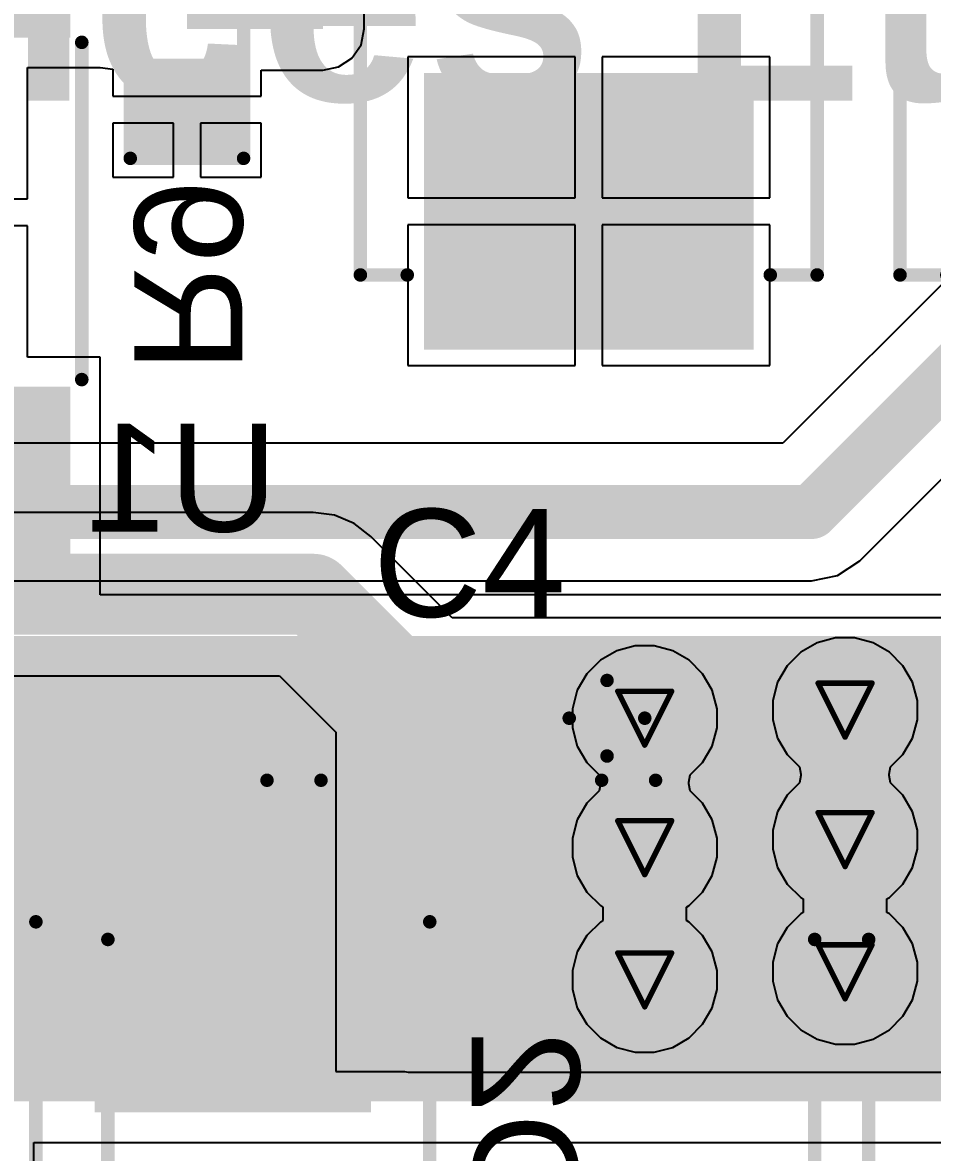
# Model space of a CAD drawing. Header units: inches. Extents: x -21 to 276, y -5 to 220.
# Drawn here: x 26.61 to 35.17, y 13.4 to 24.04 of the extents above; entities that cross this region are included whole.
import ezdxf

# ---------------------------------------------------------------- set-up
doc = ezdxf.new("R2010")
doc.units = ezdxf.units.IN
for name, color, linetype in [('Bottom Layer', 5, 'Continuous'), ('Bottom Overlay', 54, 'Continuous'), ('Bottom Paste', 16, 'Continuous'), ('Bottom Solder', 6, 'Continuous'), ('Drill Drawing', 1, 'Continuous'), ('Ground', 16, 'Continuous'), ('Power + Signal', 76, 'Continuous'), ('Top Layer', 1, 'Continuous'), ('Top Overlay', 2, 'Continuous'), ('Top Paste', 8, 'Continuous'), ('Top Solder', 216, 'Continuous'), ('Via Holes', 16, 'Continuous')]:
    doc.layers.add(name, color=color, linetype=linetype)
doc.styles.add('Arial', font='', dxfattribs={"height": 0.2})
doc.styles.add('Arial_Bold', font='', dxfattribs={"height": 0.2})
doc.styles.get('Arial').set_extended_font_data('Arial')
doc.styles.get('Arial_Bold').set_extended_font_data('Arial', bold=True)

# ---------------------------------------------------------------- blocks, each defined once
blk = doc.blocks.new('C____D_B_14')
at = {"layer": 'Bottom Layer'}
for points in [[(-4.25, 1.45), (-1.85, 1.45), (-1.85, -1.45), (-4.25, -1.45)], [(1.85, 1.45), (4.25, 1.45), (4.25, -1.45), (1.85, -1.45)]]:
    blk.add_hatch(color=5, dxfattribs=at).paths.add_polyline_path(points)
at = {"layer": 'Bottom Paste'}
for points in [[(-4.25, 1.45), (-1.85, 1.45), (-1.85, -1.45), (-4.25, -1.45)], [(1.85, 1.45), (4.25, 1.45), (4.25, -1.45), (1.85, -1.45)]]:
    blk.add_hatch(color=16, dxfattribs=at).paths.add_polyline_path(points)
at = {"layer": 'Bottom Solder'}
for points in [[(-4.352, 1.552), (-1.748, 1.552), (-1.748, -1.552), (-4.352, -1.552)], [(1.748, 1.552), (4.352, 1.552), (4.352, -1.552), (1.748, -1.552)]]:
    blk.add_hatch(color=6, dxfattribs=at).paths.add_polyline_path(points)
at = {"layer": 'Bottom Overlay'}
for points in [[(3.65, 2.15, 0.127, 0.127, 0), (-3.65, 2.15, 0.127, 0.127, 0)], [(-3.65, 1.709, 0.127, 0.127, 0), (-3.65, 2.15, 0.127, 0.127, 0)], [(3.65, 1.709, 0.127, 0.127, 0), (3.65, 2.15, 0.127, 0.127, 0)], [(-4.293, -2.388, 0.127, 0.127, 0), (-4.293, -1.651, 0.127, 0.127, 0)], [(-3.65, -2.15, 0.127, 0.127, 0), (-3.65, -1.709, 0.127, 0.127, 0)], [(3.65, -2.15, 0.127, 0.127, 0), (3.65, -1.709, 0.127, 0.127, 0)], [(-3.861, -2.007, 0.127, 0.127, 0), (-4.699, -2.007, 0.127, 0.127, 0)], [(3.65, -2.15, 0.127, 0.127, 0), (-3.65, -2.15, 0.127, 0.127, 0)]]:
    blk.add_lwpolyline(points, format="xyseb", dxfattribs=at)
for points in [[(-3.682, 2.15, 0.0635, 0.0635, 1), (-3.618, 2.15, 0.0635, 0.0635, 1)], [(-3.682, 2.15, 0.0635, 0.0635, 1), (-3.618, 2.15, 0.0635, 0.0635, 1)], [(3.618, 2.15, 0.0635, 0.0635, 1), (3.682, 2.15, 0.0635, 0.0635, 1)], [(3.618, 2.15, 0.0635, 0.0635, 1), (3.682, 2.15, 0.0635, 0.0635, 1)], [(-3.682, 1.709, 0.0635, 0.0635, 1), (-3.618, 1.709, 0.0635, 0.0635, 1)], [(3.618, 1.709, 0.0635, 0.0635, 1), (3.682, 1.709, 0.0635, 0.0635, 1)], [(-4.324, -1.651, 0.0635, 0.0635, 1), (-4.261, -1.651, 0.0635, 0.0635, 1)], [(-3.682, -1.709, 0.0635, 0.0635, 1), (-3.618, -1.709, 0.0635, 0.0635, 1)], [(3.618, -1.709, 0.0635, 0.0635, 1), (3.682, -1.709, 0.0635, 0.0635, 1)], [(-4.731, -2.007, 0.0635, 0.0635, 1), (-4.667, -2.007, 0.0635, 0.0635, 1)], [(-3.893, -2.007, 0.0635, 0.0635, 1), (-3.829, -2.007, 0.0635, 0.0635, 1)], [(-3.682, -2.15, 0.0635, 0.0635, 1), (-3.618, -2.15, 0.0635, 0.0635, 1)], [(-3.682, -2.15, 0.0635, 0.0635, 1), (-3.618, -2.15, 0.0635, 0.0635, 1)], [(3.618, -2.15, 0.0635, 0.0635, 1), (3.682, -2.15, 0.0635, 0.0635, 1)], [(3.618, -2.15, 0.0635, 0.0635, 1), (3.682, -2.15, 0.0635, 0.0635, 1)], [(-4.324, -2.388, 0.0635, 0.0635, 1), (-4.261, -2.388, 0.0635, 0.0635, 1)]]:
    blk.add_lwpolyline(points, format="xyseb", close=True, dxfattribs=at)
blk = doc.blocks.new('C____D_B_15')
at = {"layer": 'Bottom Layer'}
for points in [[(-4.25, 1.45), (-1.85, 1.45), (-1.85, -1.45), (-4.25, -1.45)], [(1.85, 1.45), (4.25, 1.45), (4.25, -1.45), (1.85, -1.45)]]:
    blk.add_hatch(color=5, dxfattribs=at).paths.add_polyline_path(points)
at = {"layer": 'Bottom Paste'}
for points in [[(-4.25, 1.45), (-1.85, 1.45), (-1.85, -1.45), (-4.25, -1.45)], [(1.85, 1.45), (4.25, 1.45), (4.25, -1.45), (1.85, -1.45)]]:
    blk.add_hatch(color=16, dxfattribs=at).paths.add_polyline_path(points)
at = {"layer": 'Bottom Solder'}
for points in [[(-4.352, 1.552), (-1.748, 1.552), (-1.748, -1.552), (-4.352, -1.552)], [(1.748, 1.552), (4.352, 1.552), (4.352, -1.552), (1.748, -1.552)]]:
    blk.add_hatch(color=6, dxfattribs=at).paths.add_polyline_path(points)
at = {"layer": 'Bottom Overlay'}
for points in [[(-3.65, 1.709, 0.127, 0.127, 0), (-3.65, 2.15, 0.127, 0.127, 0)], [(3.65, 2.15, 0.127, 0.127, 0), (-3.65, 2.15, 0.127, 0.127, 0)], [(3.65, 1.709, 0.127, 0.127, 0), (3.65, 2.15, 0.127, 0.127, 0)], [(-4.293, -2.388, 0.127, 0.127, 0), (-4.293, -1.651, 0.127, 0.127, 0)], [(-3.65, -2.15, 0.127, 0.127, 0), (-3.65, -1.709, 0.127, 0.127, 0)], [(3.65, -2.15, 0.127, 0.127, 0), (3.65, -1.709, 0.127, 0.127, 0)], [(-3.861, -2.007, 0.127, 0.127, 0), (-4.699, -2.007, 0.127, 0.127, 0)], [(3.65, -2.15, 0.127, 0.127, 0), (-3.65, -2.15, 0.127, 0.127, 0)]]:
    blk.add_lwpolyline(points, format="xyseb", dxfattribs=at)
for points in [[(-3.682, 2.15, 0.0635, 0.0635, 1), (-3.618, 2.15, 0.0635, 0.0635, 1)], [(-3.682, 2.15, 0.0635, 0.0635, 1), (-3.618, 2.15, 0.0635, 0.0635, 1)], [(3.618, 2.15, 0.0635, 0.0635, 1), (3.682, 2.15, 0.0635, 0.0635, 1)], [(3.618, 2.15, 0.0635, 0.0635, 1), (3.682, 2.15, 0.0635, 0.0635, 1)], [(-3.682, 1.709, 0.0635, 0.0635, 1), (-3.618, 1.709, 0.0635, 0.0635, 1)], [(3.618, 1.709, 0.0635, 0.0635, 1), (3.682, 1.709, 0.0635, 0.0635, 1)], [(-4.324, -1.651, 0.0635, 0.0635, 1), (-4.261, -1.651, 0.0635, 0.0635, 1)], [(-3.682, -1.709, 0.0635, 0.0635, 1), (-3.618, -1.709, 0.0635, 0.0635, 1)], [(3.618, -1.709, 0.0635, 0.0635, 1), (3.682, -1.709, 0.0635, 0.0635, 1)], [(-4.731, -2.007, 0.0635, 0.0635, 1), (-4.667, -2.007, 0.0635, 0.0635, 1)], [(-3.893, -2.007, 0.0635, 0.0635, 1), (-3.829, -2.007, 0.0635, 0.0635, 1)], [(-3.682, -2.15, 0.0635, 0.0635, 1), (-3.618, -2.15, 0.0635, 0.0635, 1)], [(-3.682, -2.15, 0.0635, 0.0635, 1), (-3.618, -2.15, 0.0635, 0.0635, 1)], [(3.618, -2.15, 0.0635, 0.0635, 1), (3.682, -2.15, 0.0635, 0.0635, 1)], [(3.618, -2.15, 0.0635, 0.0635, 1), (3.682, -2.15, 0.0635, 0.0635, 1)], [(-4.324, -2.388, 0.0635, 0.0635, 1), (-4.261, -2.388, 0.0635, 0.0635, 1)]]:
    blk.add_lwpolyline(points, format="xyseb", close=True, dxfattribs=at)
blk = doc.blocks.new('8_SO_EP__B_185')
at = {"layer": 'Bottom Layer'}
for points in [[(-3.25, 1.504), (-3.25, 2.306), (-1.745, 2.306), (-1.745, 1.504)], [(1.745, 1.504), (1.745, 2.306), (3.25, 2.306), (3.25, 1.504)], [(-1.375, -1.751), (-1.375, 1.751), (1.375, 1.751), (1.375, -1.751)], [(-3.25, 0.234), (-3.25, 1.036), (-1.745, 1.036), (-1.745, 0.234)], [(1.745, 0.234), (1.745, 1.036), (3.25, 1.036), (3.25, 0.234)], [(-3.25, -1.036), (-3.25, -0.234), (-1.745, -0.234), (-1.745, -1.036)], [(1.745, -1.036), (1.745, -0.234), (3.25, -0.234), (3.25, -1.036)], [(-3.25, -2.306), (-3.25, -1.504), (-1.745, -1.504), (-1.745, -2.306)], [(1.745, -2.306), (1.745, -1.504), (3.25, -1.504), (3.25, -2.306)]]:
    blk.add_hatch(color=5, dxfattribs=at).paths.add_polyline_path(points)
at = {"layer": 'Bottom Paste'}
for points in [[(-3.25, 1.504), (-3.25, 2.306), (-1.745, 2.306), (-1.745, 1.504)], [(1.745, 1.504), (1.745, 2.306), (3.25, 2.306), (3.25, 1.504)], [(-1.375, -1.751), (-1.375, 1.751), (1.375, 1.751), (1.375, -1.751)], [(-3.25, 0.234), (-3.25, 1.036), (-1.745, 1.036), (-1.745, 0.234)], [(1.745, 0.234), (1.745, 1.036), (3.25, 1.036), (3.25, 0.234)], [(-3.25, -1.036), (-3.25, -0.234), (-1.745, -0.234), (-1.745, -1.036)], [(1.745, -1.036), (1.745, -0.234), (3.25, -0.234), (3.25, -1.036)], [(-3.25, -2.306), (-3.25, -1.504), (-1.745, -1.504), (-1.745, -2.306)], [(1.745, -2.306), (1.745, -1.504), (3.25, -1.504), (3.25, -2.306)]]:
    blk.add_hatch(color=16, dxfattribs=at).paths.add_polyline_path(points)
at = {"layer": 'Bottom Solder'}
for points in [[(-3.352, 1.402), (-3.352, 2.408), (-1.643, 2.408), (-1.643, 1.402)], [(1.643, 1.402), (1.643, 2.408), (3.352, 2.408), (3.352, 1.402)], [(-1.477, -1.853), (-1.477, 1.853), (1.477, 1.853), (1.477, -1.853)], [(-3.352, 0.132), (-3.352, 1.138), (-1.643, 1.138), (-1.643, 0.132)], [(1.643, 0.132), (1.643, 1.138), (3.352, 1.138), (3.352, 0.132)], [(-3.352, -1.138), (-3.352, -0.132), (-1.643, -0.132), (-1.643, -1.138)], [(1.643, -1.138), (1.643, -0.132), (3.352, -0.132), (3.352, -1.138)], [(-3.352, -2.408), (-3.352, -1.402), (-1.643, -1.402), (-1.643, -2.408)], [(1.643, -2.408), (1.643, -1.402), (3.352, -1.402), (3.352, -2.408)]]:
    blk.add_hatch(color=6, dxfattribs=at).paths.add_polyline_path(points)
at = {"layer": 'Bottom Overlay'}
for points in [[(1.575, 2.515, 0.127, 0.127, 0), (-1.6, 2.515, 0.127, 0.127, 0)], [(-3.531, -2.057, 0.127, 0.127, 0), (-3.531, -1.803, 0.127, 0.127, 0)], [(-3.404, -1.93, 0.127, 0.127, 0), (-3.531, -1.803, 0.127, 0.127, 0)], [(-3.531, -2.057, 0.127, 0.127, 0), (-3.404, -1.93, 0.127, 0.127, 0)], [(-1.905, -2.515, 0.127, 0.127, 0), (-1.905, -2.413, 0.127, 0.127, 0)], [(2.032, -2.515, 0.127, 0.127, 0), (2.032, -2.413, 0.127, 0.127, 0)], [(2.032, -2.515, 0.127, 0.127, 0), (-1.905, -2.515, 0.127, 0.127, 0)]]:
    blk.add_lwpolyline(points, format="xyseb", dxfattribs=at)
for points in [[(-1.632, 2.515, 0.0635, 0.0635, 1), (-1.568, 2.515, 0.0635, 0.0635, 1)], [(1.543, 2.515, 0.0635, 0.0635, 1), (1.607, 2.515, 0.0635, 0.0635, 1)], [(-3.562, -1.803, 0.0635, 0.0635, 1), (-3.499, -1.803, 0.0635, 0.0635, 1)], [(-3.562, -1.803, 0.0635, 0.0635, 1), (-3.499, -1.803, 0.0635, 0.0635, 1)], [(-3.435, -1.93, 0.0635, 0.0635, 1), (-3.372, -1.93, 0.0635, 0.0635, 1)], [(-3.435, -1.93, 0.0635, 0.0635, 1), (-3.372, -1.93, 0.0635, 0.0635, 1)], [(-3.562, -2.057, 0.0635, 0.0635, 1), (-3.499, -2.057, 0.0635, 0.0635, 1)], [(-3.562, -2.057, 0.0635, 0.0635, 1), (-3.499, -2.057, 0.0635, 0.0635, 1)], [(-1.937, -2.413, 0.0635, 0.0635, 1), (-1.873, -2.413, 0.0635, 0.0635, 1)], [(2, -2.413, 0.0635, 0.0635, 1), (2.064, -2.413, 0.0635, 0.0635, 1)], [(-1.937, -2.515, 0.0635, 0.0635, 1), (-1.873, -2.515, 0.0635, 0.0635, 1)], [(-1.937, -2.515, 0.0635, 0.0635, 1), (-1.873, -2.515, 0.0635, 0.0635, 1)], [(2, -2.515, 0.0635, 0.0635, 1), (2.064, -2.515, 0.0635, 0.0635, 1)], [(2, -2.515, 0.0635, 0.0635, 1), (2.064, -2.515, 0.0635, 0.0635, 1)]]:
    blk.add_lwpolyline(points, format="xyseb", close=True, dxfattribs=at)
blk = doc.blocks.new('R___0603_B_192')
at = {"layer": 'Bottom Layer'}
for points in [[(-1.143, -0.4445), (-1.143, 0.4445), (-0.381, 0.4445), (-0.381, -0.4445)], [(0.381, -0.4445), (0.381, 0.4445), (1.143, 0.4445), (1.143, -0.4445)]]:
    blk.add_hatch(color=5, dxfattribs=at).paths.add_polyline_path(points)
at = {"layer": 'Bottom Paste'}
for points in [[(-1.143, -0.4445), (-1.143, 0.4445), (-0.381, 0.4445), (-0.381, -0.4445)], [(0.381, -0.4445), (0.381, 0.4445), (1.143, 0.4445), (1.143, -0.4445)]]:
    blk.add_hatch(color=16, dxfattribs=at).paths.add_polyline_path(points)
at = {"layer": 'Bottom Solder'}
for points in [[(-1.2446, -0.5461), (-1.2446, 0.5461), (-0.2794, 0.5461), (-0.2794, -0.5461)], [(0.2794, -0.5461), (0.2794, 0.5461), (1.2446, 0.5461), (1.2446, -0.5461)]]:
    blk.add_hatch(color=6, dxfattribs=at).paths.add_polyline_path(points)
at = {"layer": 'Bottom Overlay'}
for points in [[(-1.2192, 0.5334, 0.127, 0.127, 0), (-1.2192, -0.5334, 0.127, 0.127, 0)], [(-1.2192, 0.5334, 0.127, 0.127, 0), (1.2192, 0.5334, 0.127, 0.127, 0)], [(1.2192, 0.5334, 0.127, 0.127, 0), (1.2192, -0.5334, 0.127, 0.127, 0)], [(-1.2192, -0.5334, 0.127, 0.127, 0), (1.2192, -0.5334, 0.127, 0.127, 0)]]:
    blk.add_lwpolyline(points, format="xyseb", dxfattribs=at)
for points in [[(-1.25095, 0.5334, 0.0635, 0.0635, 1), (-1.18745, 0.5334, 0.0635, 0.0635, 1)], [(-1.25095, 0.5334, 0.0635, 0.0635, 1), (-1.18745, 0.5334, 0.0635, 0.0635, 1)], [(1.18745, 0.5334, 0.0635, 0.0635, 1), (1.25095, 0.5334, 0.0635, 0.0635, 1)], [(1.18745, 0.5334, 0.0635, 0.0635, 1), (1.25095, 0.5334, 0.0635, 0.0635, 1)], [(-1.25095, -0.5334, 0.0635, 0.0635, 1), (-1.18745, -0.5334, 0.0635, 0.0635, 1)], [(-1.25095, -0.5334, 0.0635, 0.0635, 1), (-1.18745, -0.5334, 0.0635, 0.0635, 1)], [(1.18745, -0.5334, 0.0635, 0.0635, 1), (1.25095, -0.5334, 0.0635, 0.0635, 1)], [(1.18745, -0.5334, 0.0635, 0.0635, 1), (1.25095, -0.5334, 0.0635, 0.0635, 1)]]:
    blk.add_lwpolyline(points, format="xyseb", close=True, dxfattribs=at)
blk = doc.blocks.new('SMB__B_208')
at = {"layer": 'Bottom Layer'}
for points in [[(-0.9, 1.2), (-0.9, -1.2), (-3.7, -1.2), (-3.7, 1.2)], [(3.7, 1.2), (3.7, -1.2), (0.9, -1.2), (0.9, 1.2)]]:
    blk.add_hatch(color=5, dxfattribs=at).paths.add_polyline_path(points)
at = {"layer": 'Bottom Overlay'}
for points in [[(2.591, 1.245), (4.826, 1.245), (4.826, 1.905), (2.591, 1.905)], [(3.734, -1.346), (4.826, -1.346), (4.826, 1.651), (3.734, 1.651)], [(2.591, -1.905), (4.826, -1.905), (4.826, -1.245), (2.591, -1.245)]]:
    blk.add_hatch(color=54, dxfattribs=at).paths.add_polyline_path(points)
at = {"layer": 'Bottom Paste'}
for points in [[(-0.9, 1.2), (-0.9, -1.2), (-3.7, -1.2), (-3.7, 1.2)], [(3.7, 1.2), (3.7, -1.2), (0.9, -1.2), (0.9, 1.2)]]:
    blk.add_hatch(color=16, dxfattribs=at).paths.add_polyline_path(points)
at = {"layer": 'Bottom Solder'}
for points in [[(-0.798, 1.302), (-0.798, -1.302), (-3.802, -1.302), (-3.802, 1.302)], [(3.802, 1.302), (3.802, -1.302), (0.798, -1.302), (0.798, 1.302)]]:
    blk.add_hatch(color=6, dxfattribs=at).paths.add_polyline_path(points)
at = {"layer": 'Bottom Overlay'}
for points in [[(-2.21, 1.854, 0.127, 0.127, 0), (2.591, 1.854, 0.127, 0.127, 0)], [(-2.21, 1.854, 0.127, 0.127, 0), (-2.21, 1.397, 0.127, 0.127, 0)], [(-2.21, -1.397, 0.127, 0.127, 0), (-2.21, -1.854, 0.127, 0.127, 0)], [(-2.21, -1.854, 0.127, 0.127, 0), (2.591, -1.854, 0.127, 0.127, 0)]]:
    blk.add_lwpolyline(points, format="xyseb", dxfattribs=at)
for points in [[(-2.242, 1.854, 0.0635, 0.0635, 1), (-2.178, 1.854, 0.0635, 0.0635, 1)], [(-2.242, 1.854, 0.0635, 0.0635, 1), (-2.178, 1.854, 0.0635, 0.0635, 1)], [(2.559, 1.854, 0.0635, 0.0635, 1), (2.623, 1.854, 0.0635, 0.0635, 1)], [(-2.242, 1.397, 0.0635, 0.0635, 1), (-2.178, 1.397, 0.0635, 0.0635, 1)], [(-2.242, -1.397, 0.0635, 0.0635, 1), (-2.178, -1.397, 0.0635, 0.0635, 1)], [(-2.242, -1.854, 0.0635, 0.0635, 1), (-2.178, -1.854, 0.0635, 0.0635, 1)], [(-2.242, -1.854, 0.0635, 0.0635, 1), (-2.178, -1.854, 0.0635, 0.0635, 1)], [(2.559, -1.854, 0.0635, 0.0635, 1), (2.623, -1.854, 0.0635, 0.0635, 1)]]:
    blk.add_lwpolyline(points, format="xyseb", close=True, dxfattribs=at)
blk = doc.blocks.new('RVT1H680M0607_216')
at = {"layer": 'Top Layer'}
for points in [[(-4.45, 0.8), (-0.95, 0.8), (-0.95, -0.8), (-4.45, -0.8)], [(0.95, 0.8), (4.45, 0.8), (4.45, -0.8), (0.95, -0.8)]]:
    blk.add_hatch(color=1, dxfattribs=at).paths.add_polyline_path(points)
at = {"layer": 'Top Paste'}
for points in [[(-4.45, 0.8), (-0.95, 0.8), (-0.95, -0.8), (-4.45, -0.8)], [(0.95, 0.8), (4.45, 0.8), (4.45, -0.8), (0.95, -0.8)]]:
    blk.add_hatch(color=8, dxfattribs=at).paths.add_polyline_path(points)
at = {"layer": 'Top Solder'}
for points in [[(-4.552, 0.902), (-0.848, 0.902), (-0.848, -0.902), (-4.552, -0.902)], [(0.848, 0.902), (4.552, 0.902), (4.552, -0.902), (0.848, -0.902)]]:
    blk.add_hatch(color=216, dxfattribs=at).paths.add_polyline_path(points)
at = {"layer": 'Top Overlay'}
for points in [[(-3.31, 1.829, 0.127, 0.127, 0), (-1.811, 3.327, 0.127, 0.127, 0)], [(3.345, 3.327, 0.127, 0.127, 0), (-1.811, 3.327, 0.127, 0.127, 0)], [(3.345, 1.168, 0.127, 0.127, 0), (3.345, 3.327, 0.127, 0.127, 0)], [(-3.31, 1.321, 0.127, 0.127, 0), (-3.31, 1.829, 0.127, 0.127, 0)], [(-3.894, 1.016, 0.127, 0.127, 0), (-3.894, 1.727, 0.127, 0.127, 0)], [(-3.538, 1.372, 0.127, 0.127, 0), (-4.249, 1.372, 0.127, 0.127, 0)], [(3.345, -3.327, 0.127, 0.127, 0), (3.345, -1.168, 0.127, 0.127, 0)], [(-3.31, -1.829, 0.127, 0.127, 0), (-3.31, -1.321, 0.127, 0.127, 0)], [(-1.811, -3.327, 0.127, 0.127, 0), (-3.31, -1.829, 0.127, 0.127, 0)], [(3.345, -3.327, 0.127, 0.127, 0), (-1.811, -3.327, 0.127, 0.127, 0)]]:
    blk.add_lwpolyline(points, format="xyseb", dxfattribs=at)
for points in [[(-1.843, 3.327, 0.0635, 0.0635, 1), (-1.779, 3.327, 0.0635, 0.0635, 1)], [(-1.843, 3.327, 0.0635, 0.0635, 1), (-1.779, 3.327, 0.0635, 0.0635, 1)], [(3.313, 3.327, 0.0635, 0.0635, 1), (3.377, 3.327, 0.0635, 0.0635, 1)], [(3.313, 3.327, 0.0635, 0.0635, 1), (3.377, 3.327, 0.0635, 0.0635, 1)], [(-3.341, 1.829, 0.0635, 0.0635, 1), (-3.278, 1.829, 0.0635, 0.0635, 1)], [(-3.341, 1.829, 0.0635, 0.0635, 1), (-3.278, 1.829, 0.0635, 0.0635, 1)], [(-3.926, 1.727, 0.0635, 0.0635, 1), (-3.862, 1.727, 0.0635, 0.0635, 1)], [(-4.281, 1.372, 0.0635, 0.0635, 1), (-4.218, 1.372, 0.0635, 0.0635, 1)], [(-3.57, 1.372, 0.0635, 0.0635, 1), (-3.506, 1.372, 0.0635, 0.0635, 1)], [(-3.341, 1.321, 0.0635, 0.0635, 1), (-3.278, 1.321, 0.0635, 0.0635, 1)], [(3.313, 1.168, 0.0635, 0.0635, 1), (3.377, 1.168, 0.0635, 0.0635, 1)], [(-3.926, 1.016, 0.0635, 0.0635, 1), (-3.862, 1.016, 0.0635, 0.0635, 1)], [(3.313, -1.168, 0.0635, 0.0635, 1), (3.377, -1.168, 0.0635, 0.0635, 1)], [(-3.341, -1.321, 0.0635, 0.0635, 1), (-3.278, -1.321, 0.0635, 0.0635, 1)], [(-3.341, -1.829, 0.0635, 0.0635, 1), (-3.278, -1.829, 0.0635, 0.0635, 1)], [(-3.341, -1.829, 0.0635, 0.0635, 1), (-3.278, -1.829, 0.0635, 0.0635, 1)], [(-1.843, -3.327, 0.0635, 0.0635, 1), (-1.779, -3.327, 0.0635, 0.0635, 1)], [(-1.843, -3.327, 0.0635, 0.0635, 1), (-1.779, -3.327, 0.0635, 0.0635, 1)], [(3.313, -3.327, 0.0635, 0.0635, 1), (3.377, -3.327, 0.0635, 0.0635, 1)], [(3.313, -3.327, 0.0635, 0.0635, 1), (3.377, -3.327, 0.0635, 0.0635, 1)]]:
    blk.add_lwpolyline(points, format="xyseb", close=True, dxfattribs=at)
blk = doc.blocks.new('RVT1H680M0607_217')
at = {"layer": 'Top Layer'}
for points in [[(-4.45, 0.8), (-0.95, 0.8), (-0.95, -0.8), (-4.45, -0.8)], [(0.95, 0.8), (4.45, 0.8), (4.45, -0.8), (0.95, -0.8)]]:
    blk.add_hatch(color=1, dxfattribs=at).paths.add_polyline_path(points)
at = {"layer": 'Top Paste'}
for points in [[(-4.45, 0.8), (-0.95, 0.8), (-0.95, -0.8), (-4.45, -0.8)], [(0.95, 0.8), (4.45, 0.8), (4.45, -0.8), (0.95, -0.8)]]:
    blk.add_hatch(color=8, dxfattribs=at).paths.add_polyline_path(points)
at = {"layer": 'Top Solder'}
for points in [[(-4.552, 0.902), (-0.848, 0.902), (-0.848, -0.902), (-4.552, -0.902)], [(0.848, 0.902), (4.552, 0.902), (4.552, -0.902), (0.848, -0.902)]]:
    blk.add_hatch(color=216, dxfattribs=at).paths.add_polyline_path(points)
at = {"layer": 'Top Overlay'}
for points in [[(-3.31, 1.829, 0.127, 0.127, 0), (-1.811, 3.327, 0.127, 0.127, 0)], [(3.345, 3.327, 0.127, 0.127, 0), (-1.811, 3.327, 0.127, 0.127, 0)], [(3.345, 1.168, 0.127, 0.127, 0), (3.345, 3.327, 0.127, 0.127, 0)], [(-3.31, 1.321, 0.127, 0.127, 0), (-3.31, 1.829, 0.127, 0.127, 0)], [(-3.894, 1.016, 0.127, 0.127, 0), (-3.894, 1.727, 0.127, 0.127, 0)], [(-3.538, 1.372, 0.127, 0.127, 0), (-4.249, 1.372, 0.127, 0.127, 0)], [(3.345, -3.327, 0.127, 0.127, 0), (3.345, -1.168, 0.127, 0.127, 0)], [(-3.31, -1.829, 0.127, 0.127, 0), (-3.31, -1.321, 0.127, 0.127, 0)], [(-1.811, -3.327, 0.127, 0.127, 0), (-3.31, -1.829, 0.127, 0.127, 0)], [(3.345, -3.327, 0.127, 0.127, 0), (-1.811, -3.327, 0.127, 0.127, 0)]]:
    blk.add_lwpolyline(points, format="xyseb", dxfattribs=at)
for points in [[(-1.843, 3.327, 0.0635, 0.0635, 1), (-1.779, 3.327, 0.0635, 0.0635, 1)], [(-1.843, 3.327, 0.0635, 0.0635, 1), (-1.779, 3.327, 0.0635, 0.0635, 1)], [(3.313, 3.327, 0.0635, 0.0635, 1), (3.377, 3.327, 0.0635, 0.0635, 1)], [(3.313, 3.327, 0.0635, 0.0635, 1), (3.377, 3.327, 0.0635, 0.0635, 1)], [(-3.341, 1.829, 0.0635, 0.0635, 1), (-3.278, 1.829, 0.0635, 0.0635, 1)], [(-3.341, 1.829, 0.0635, 0.0635, 1), (-3.278, 1.829, 0.0635, 0.0635, 1)], [(-3.926, 1.727, 0.0635, 0.0635, 1), (-3.862, 1.727, 0.0635, 0.0635, 1)], [(-4.281, 1.372, 0.0635, 0.0635, 1), (-4.218, 1.372, 0.0635, 0.0635, 1)], [(-3.57, 1.372, 0.0635, 0.0635, 1), (-3.506, 1.372, 0.0635, 0.0635, 1)], [(-3.341, 1.321, 0.0635, 0.0635, 1), (-3.278, 1.321, 0.0635, 0.0635, 1)], [(3.313, 1.168, 0.0635, 0.0635, 1), (3.377, 1.168, 0.0635, 0.0635, 1)], [(-3.926, 1.016, 0.0635, 0.0635, 1), (-3.862, 1.016, 0.0635, 0.0635, 1)], [(3.313, -1.168, 0.0635, 0.0635, 1), (3.377, -1.168, 0.0635, 0.0635, 1)], [(-3.341, -1.321, 0.0635, 0.0635, 1), (-3.278, -1.321, 0.0635, 0.0635, 1)], [(-3.341, -1.829, 0.0635, 0.0635, 1), (-3.278, -1.829, 0.0635, 0.0635, 1)], [(-3.341, -1.829, 0.0635, 0.0635, 1), (-3.278, -1.829, 0.0635, 0.0635, 1)], [(-1.843, -3.327, 0.0635, 0.0635, 1), (-1.779, -3.327, 0.0635, 0.0635, 1)], [(-1.843, -3.327, 0.0635, 0.0635, 1), (-1.779, -3.327, 0.0635, 0.0635, 1)], [(3.313, -3.327, 0.0635, 0.0635, 1), (3.377, -3.327, 0.0635, 0.0635, 1)], [(3.313, -3.327, 0.0635, 0.0635, 1), (3.377, -3.327, 0.0635, 0.0635, 1)]]:
    blk.add_lwpolyline(points, format="xyseb", close=True, dxfattribs=at)

msp = doc.modelspace()

# ---------------------------------------------------------------- hatches: boundary and pattern name
at = {"layer": 'Bottom Layer'}
for points in [[(28.155, 23.98), (29.435, 23.98), (29.435, 24.87), (28.155, 24.87)], [(24.42, 13.883), (38.466, 13.883), (38.466, 18.263), (24.42, 18.263)]]:
    msp.add_hatch(color=5, dxfattribs=at).paths.add_polyline_path(points)
h = msp.add_hatch(color=5, dxfattribs=at)
edge = h.paths.add_edge_path()
edge.add_arc((32.465, 17.49), 0.3, 0, 360)
h = msp.add_hatch(color=5, dxfattribs=at)
edge = h.paths.add_edge_path()
edge.add_arc((34.351, 17.566), 0.3, 0, 360)
h = msp.add_hatch(color=5, dxfattribs=at)
edge = h.paths.add_edge_path()
edge.add_arc((34.351, 16.347), 0.3, 0, 360)
h = msp.add_hatch(color=5, dxfattribs=at)
edge = h.paths.add_edge_path()
edge.add_arc((32.465, 16.271), 0.3, 0, 360)
h = msp.add_hatch(color=5, dxfattribs=at)
edge = h.paths.add_edge_path()
edge.add_arc((32.465, 15.026), 0.3, 0, 360)
h = msp.add_hatch(color=5, dxfattribs=at)
edge = h.paths.add_edge_path()
edge.add_arc((34.351, 15.102), 0.3, 0, 360)
at = {"layer": 'Bottom Solder'}
h = msp.add_hatch(color=6, dxfattribs=at)
edge = h.paths.add_edge_path()
edge.add_arc((32.465, 17.49), 0.402, 0, 360)
h = msp.add_hatch(color=6, dxfattribs=at)
edge = h.paths.add_edge_path()
edge.add_arc((34.351, 17.566), 0.402, 0, 360)
h = msp.add_hatch(color=6, dxfattribs=at)
edge = h.paths.add_edge_path()
edge.add_arc((34.351, 16.347), 0.402, 0, 360)
h = msp.add_hatch(color=6, dxfattribs=at)
edge = h.paths.add_edge_path()
edge.add_arc((32.465, 16.271), 0.402, 0, 360)
h = msp.add_hatch(color=6, dxfattribs=at)
edge = h.paths.add_edge_path()
edge.add_arc((32.465, 15.026), 0.402, 0, 360)
h = msp.add_hatch(color=6, dxfattribs=at)
edge = h.paths.add_edge_path()
edge.add_arc((34.351, 15.102), 0.402, 0, 360)
at = {"layer": 'Ground'}
h = msp.add_hatch(color=16, dxfattribs=at)
edge = h.paths.add_edge_path()
edge.add_arc((32.465, 17.49), 0.3, 0, 360)
h = msp.add_hatch(color=16, dxfattribs=at)
edge = h.paths.add_edge_path()
edge.add_arc((34.351, 17.566), 0.3, 0, 360)
h = msp.add_hatch(color=16, dxfattribs=at)
edge = h.paths.add_edge_path()
edge.add_arc((34.351, 16.347), 0.3, 0, 360)
h = msp.add_hatch(color=16, dxfattribs=at)
edge = h.paths.add_edge_path()
edge.add_arc((32.465, 16.271), 0.3, 0, 360)
h = msp.add_hatch(color=16, dxfattribs=at)
edge = h.paths.add_edge_path()
edge.add_arc((32.465, 15.026), 0.3, 0, 360)
h = msp.add_hatch(color=16, dxfattribs=at)
edge = h.paths.add_edge_path()
edge.add_arc((34.351, 15.102), 0.3, 0, 360)
at = {"layer": 'Power + Signal'}
h = msp.add_hatch(color=76, dxfattribs=at)
edge = h.paths.add_edge_path()
edge.add_arc((32.465, 17.49), 0.3, 0, 360)
h = msp.add_hatch(color=76, dxfattribs=at)
edge = h.paths.add_edge_path()
edge.add_arc((34.351, 17.566), 0.3, 0, 360)
h = msp.add_hatch(color=76, dxfattribs=at)
edge = h.paths.add_edge_path()
edge.add_arc((34.351, 16.347), 0.3, 0, 360)
h = msp.add_hatch(color=76, dxfattribs=at)
edge = h.paths.add_edge_path()
edge.add_arc((32.465, 16.271), 0.3, 0, 360)
h = msp.add_hatch(color=76, dxfattribs=at)
edge = h.paths.add_edge_path()
edge.add_arc((32.465, 15.026), 0.3, 0, 360)
h = msp.add_hatch(color=76, dxfattribs=at)
edge = h.paths.add_edge_path()
edge.add_arc((34.351, 15.102), 0.3, 0, 360)
at = {"layer": 'Top Layer'}
msp.add_hatch(color=1, dxfattribs=at).paths.add_polyline_path([(30.239, 14.546), (45.812, 14.546), (45.812, 18.046), (30.239, 18.046)])
h = msp.add_hatch(color=1, dxfattribs=at)
edge = h.paths.add_edge_path()
edge.add_arc((32.465, 17.49), 0.3, 0, 360)
h = msp.add_hatch(color=1, dxfattribs=at)
edge = h.paths.add_edge_path()
edge.add_arc((34.351, 17.566), 0.3, 0, 360)
h = msp.add_hatch(color=1, dxfattribs=at)
edge = h.paths.add_edge_path()
edge.add_arc((34.351, 16.347), 0.3, 0, 360)
h = msp.add_hatch(color=1, dxfattribs=at)
edge = h.paths.add_edge_path()
edge.add_arc((32.465, 16.271), 0.3, 0, 360)
h = msp.add_hatch(color=1, dxfattribs=at)
edge = h.paths.add_edge_path()
edge.add_arc((32.465, 15.026), 0.3, 0, 360)
h = msp.add_hatch(color=1, dxfattribs=at)
edge = h.paths.add_edge_path()
edge.add_arc((34.351, 15.102), 0.3, 0, 360)
at = {"layer": 'Top Solder'}
h = msp.add_hatch(color=216, dxfattribs=at)
edge = h.paths.add_edge_path()
edge.add_arc((32.465, 17.49), 0.402, 0, 360)
h = msp.add_hatch(color=216, dxfattribs=at)
edge = h.paths.add_edge_path()
edge.add_arc((34.351, 17.566), 0.402, 0, 360)
h = msp.add_hatch(color=216, dxfattribs=at)
edge = h.paths.add_edge_path()
edge.add_arc((34.351, 16.347), 0.402, 0, 360)
h = msp.add_hatch(color=216, dxfattribs=at)
edge = h.paths.add_edge_path()
edge.add_arc((32.465, 16.271), 0.402, 0, 360)
h = msp.add_hatch(color=216, dxfattribs=at)
edge = h.paths.add_edge_path()
edge.add_arc((32.465, 15.026), 0.402, 0, 360)
h = msp.add_hatch(color=216, dxfattribs=at)
edge = h.paths.add_edge_path()
edge.add_arc((34.351, 15.102), 0.402, 0, 360)
at = {"layer": 'Via Holes'}
h = msp.add_hatch(color=7, dxfattribs=at)
edge = h.paths.add_edge_path()
edge.add_arc((34.351, 17.566), 0.15, 0, 360)
h = msp.add_hatch(color=7, dxfattribs=at)
edge = h.paths.add_edge_path()
edge.add_arc((32.465, 17.49), 0.15, 0, 360)
h = msp.add_hatch(color=7, dxfattribs=at)
edge = h.paths.add_edge_path()
edge.add_arc((34.351, 16.347), 0.15, 0, 360)
h = msp.add_hatch(color=7, dxfattribs=at)
edge = h.paths.add_edge_path()
edge.add_arc((32.465, 16.271), 0.15, 0, 360)
h = msp.add_hatch(color=7, dxfattribs=at)
edge = h.paths.add_edge_path()
edge.add_arc((34.351, 15.102), 0.15, 0, 360)
h = msp.add_hatch(color=7, dxfattribs=at)
edge = h.paths.add_edge_path()
edge.add_arc((32.465, 15.026), 0.15, 0, 360)

# ---------------------------------------------------------------- linework, layer by layer
at = {"layer": 'Bottom Layer'}
for p, q in [((29.823, 23.98), (29.823, 25.199)), ((29.794, 23.831), (29.823, 23.98)), ((29.709, 23.705), (29.794, 23.831)), ((26.655, 22.38), (26.655, 23.617)), ((26.655, 23.617), (27.337, 23.617)), ((27.337, 23.617), (27.337, 23.617)), ((27.337, 23.617), (27.457, 23.599)), ((29.435, 23.592), (29.583, 23.621)), ((29.583, 23.621), (29.709, 23.705)), ((31.811, 23.717), (30.234, 23.717)), ((30.234, 23.717), (30.234, 22.39)), ((31.811, 22.39), (31.811, 23.717)), ((33.642, 23.717), (32.065, 23.717)), ((32.065, 23.717), (32.065, 22.39)), ((33.642, 22.39), (33.642, 23.717)), ((27.457, 23.599), (27.457, 23.345)), ((28.854, 23.345), (28.854, 23.592)), ((28.854, 23.592), (29.435, 23.592)), ((27.457, 23.345), (28.155, 23.345)), ((28.155, 23.345), (28.854, 23.345)), ((28.028, 23.091), (27.457, 23.091)), ((27.457, 23.091), (27.457, 22.583)), ((28.028, 22.583), (28.028, 23.091)), ((28.854, 23.091), (28.282, 23.091)), ((28.282, 23.091), (28.282, 22.583)), ((28.854, 22.583), (28.854, 23.091)), ((27.457, 22.583), (28.028, 22.583)), ((28.282, 22.583), (28.854, 22.583)), ((24.65, 22.38), (26.655, 22.38)), ((30.234, 22.39), (31.811, 22.39)), ((32.065, 22.39), (33.642, 22.39)), ((26.655, 22.126), (24.65, 22.126)), ((26.655, 20.889), (26.655, 22.126)), ((31.811, 22.136), (30.234, 22.136)), ((30.234, 22.136), (30.234, 20.809)), ((31.811, 20.809), (31.811, 22.136)), ((33.642, 22.136), (32.065, 22.136)), ((32.065, 22.136), (32.065, 20.809)), ((33.642, 20.809), (33.642, 22.136)), ((27.337, 20.889), (26.655, 20.889)), ((27.337, 18.651), (27.337, 20.889)), ((30.234, 20.809), (31.811, 20.809)), ((32.065, 20.809), (33.642, 20.809)), ((38.466, 18.651), (27.337, 18.651)), ((26.713, 8.284), (26.713, 13.495)), ((26.713, 13.495), (38.466, 13.495))]:
    msp.add_line(p, q, dxfattribs=at)
at = {"layer": 'Drill Drawing'}
for points in [[(32.211, 17.744, 0.0508, 0.0508, 0), (32.719, 17.744, 0.0508, 0.0508, 0)], [(32.211, 17.744, 0.0508, 0.0508, 0), (32.465, 17.236, 0.0508, 0.0508, 0)], [(32.465, 17.236, 0.0508, 0.0508, 0), (32.719, 17.744, 0.0508, 0.0508, 0)], [(34.097, 17.82, 0.0508, 0.0508, 0), (34.605, 17.82, 0.0508, 0.0508, 0)], [(34.097, 17.82, 0.0508, 0.0508, 0), (34.351, 17.312, 0.0508, 0.0508, 0)], [(34.351, 17.312, 0.0508, 0.0508, 0), (34.605, 17.82, 0.0508, 0.0508, 0)], [(34.097, 16.601, 0.0508, 0.0508, 0), (34.605, 16.601, 0.0508, 0.0508, 0)], [(34.097, 16.601, 0.0508, 0.0508, 0), (34.351, 16.093, 0.0508, 0.0508, 0)], [(34.351, 16.093, 0.0508, 0.0508, 0), (34.605, 16.601, 0.0508, 0.0508, 0)], [(32.211, 16.525, 0.0508, 0.0508, 0), (32.719, 16.525, 0.0508, 0.0508, 0)], [(32.211, 16.525, 0.0508, 0.0508, 0), (32.465, 16.017, 0.0508, 0.0508, 0)], [(32.465, 16.017, 0.0508, 0.0508, 0), (32.719, 16.525, 0.0508, 0.0508, 0)], [(34.097, 15.356, 0.0508, 0.0508, 0), (34.605, 15.356, 0.0508, 0.0508, 0)], [(34.097, 15.356, 0.0508, 0.0508, 0), (34.351, 14.848, 0.0508, 0.0508, 0)], [(34.351, 14.848, 0.0508, 0.0508, 0), (34.605, 15.356, 0.0508, 0.0508, 0)], [(32.211, 15.28, 0.0508, 0.0508, 0), (32.719, 15.28, 0.0508, 0.0508, 0)], [(32.211, 15.28, 0.0508, 0.0508, 0), (32.465, 14.772, 0.0508, 0.0508, 0)], [(32.465, 14.772, 0.0508, 0.0508, 0), (32.719, 15.28, 0.0508, 0.0508, 0)]]:
    msp.add_lwpolyline(points, format="xyseb", dxfattribs=at)
for points in [[(32.198, 17.744, 0.0254, 0.0254, 1), (32.223, 17.744, 0.0254, 0.0254, 1)], [(32.198, 17.744, 0.0254, 0.0254, 1), (32.223, 17.744, 0.0254, 0.0254, 1)], [(32.706, 17.744, 0.0254, 0.0254, 1), (32.731, 17.744, 0.0254, 0.0254, 1)], [(32.706, 17.744, 0.0254, 0.0254, 1), (32.731, 17.744, 0.0254, 0.0254, 1)], [(34.084, 17.82, 0.0254, 0.0254, 1), (34.11, 17.82, 0.0254, 0.0254, 1)], [(34.084, 17.82, 0.0254, 0.0254, 1), (34.11, 17.82, 0.0254, 0.0254, 1)], [(34.592, 17.82, 0.0254, 0.0254, 1), (34.618, 17.82, 0.0254, 0.0254, 1)], [(34.592, 17.82, 0.0254, 0.0254, 1), (34.618, 17.82, 0.0254, 0.0254, 1)], [(32.452, 17.236, 0.0254, 0.0254, 1), (32.477, 17.236, 0.0254, 0.0254, 1)], [(32.452, 17.236, 0.0254, 0.0254, 1), (32.477, 17.236, 0.0254, 0.0254, 1)], [(34.338, 17.312, 0.0254, 0.0254, 1), (34.364, 17.312, 0.0254, 0.0254, 1)], [(34.338, 17.312, 0.0254, 0.0254, 1), (34.364, 17.312, 0.0254, 0.0254, 1)], [(34.084, 16.601, 0.0254, 0.0254, 1), (34.11, 16.601, 0.0254, 0.0254, 1)], [(34.084, 16.601, 0.0254, 0.0254, 1), (34.11, 16.601, 0.0254, 0.0254, 1)], [(34.592, 16.601, 0.0254, 0.0254, 1), (34.618, 16.601, 0.0254, 0.0254, 1)], [(34.592, 16.601, 0.0254, 0.0254, 1), (34.618, 16.601, 0.0254, 0.0254, 1)], [(32.198, 16.525, 0.0254, 0.0254, 1), (32.223, 16.525, 0.0254, 0.0254, 1)], [(32.198, 16.525, 0.0254, 0.0254, 1), (32.223, 16.525, 0.0254, 0.0254, 1)], [(32.706, 16.525, 0.0254, 0.0254, 1), (32.731, 16.525, 0.0254, 0.0254, 1)], [(32.706, 16.525, 0.0254, 0.0254, 1), (32.731, 16.525, 0.0254, 0.0254, 1)], [(34.338, 16.093, 0.0254, 0.0254, 1), (34.364, 16.093, 0.0254, 0.0254, 1)], [(34.338, 16.093, 0.0254, 0.0254, 1), (34.364, 16.093, 0.0254, 0.0254, 1)], [(32.452, 16.017, 0.0254, 0.0254, 1), (32.477, 16.017, 0.0254, 0.0254, 1)], [(32.452, 16.017, 0.0254, 0.0254, 1), (32.477, 16.017, 0.0254, 0.0254, 1)], [(34.084, 15.356, 0.0254, 0.0254, 1), (34.11, 15.356, 0.0254, 0.0254, 1)], [(34.084, 15.356, 0.0254, 0.0254, 1), (34.11, 15.356, 0.0254, 0.0254, 1)], [(34.592, 15.356, 0.0254, 0.0254, 1), (34.618, 15.356, 0.0254, 0.0254, 1)], [(34.592, 15.356, 0.0254, 0.0254, 1), (34.618, 15.356, 0.0254, 0.0254, 1)], [(32.198, 15.28, 0.0254, 0.0254, 1), (32.223, 15.28, 0.0254, 0.0254, 1)], [(32.198, 15.28, 0.0254, 0.0254, 1), (32.223, 15.28, 0.0254, 0.0254, 1)], [(32.706, 15.28, 0.0254, 0.0254, 1), (32.731, 15.28, 0.0254, 0.0254, 1)], [(32.706, 15.28, 0.0254, 0.0254, 1), (32.731, 15.28, 0.0254, 0.0254, 1)], [(32.452, 14.772, 0.0254, 0.0254, 1), (32.477, 14.772, 0.0254, 0.0254, 1)], [(32.452, 14.772, 0.0254, 0.0254, 1), (32.477, 14.772, 0.0254, 0.0254, 1)], [(34.338, 14.848, 0.0254, 0.0254, 1), (34.364, 14.848, 0.0254, 0.0254, 1)], [(34.338, 14.848, 0.0254, 0.0254, 1), (34.364, 14.848, 0.0254, 0.0254, 1)]]:
    msp.add_lwpolyline(points, format="xyseb", close=True, dxfattribs=at)
at = {"layer": 'Ground'}
for p, q in [((36.335, 22.648), (33.765, 20.078)), ((34.491, 18.973), (37.44, 21.922)), ((33.765, 20.078), (5.929, 20.078)), ((34.281, 18.833), (34.491, 18.973)), ((34.034, 18.784), (34.281, 18.833)), ((5.661, 18.784), (34.034, 18.784)), ((34.088, 18.201), (33.933, 18.111)), ((34.261, 18.247), (34.088, 18.201)), ((34.441, 18.247), (34.261, 18.247)), ((34.614, 18.201), (34.441, 18.247)), ((34.769, 18.111), (34.614, 18.201)), ((32.202, 18.124), (32.047, 18.035)), ((32.375, 18.171), (32.202, 18.124)), ((32.554, 18.171), (32.375, 18.171)), ((32.728, 18.124), (32.554, 18.171)), ((32.883, 18.035), (32.728, 18.124)), ((33.933, 18.111), (33.806, 17.984)), ((34.896, 17.984), (34.769, 18.111)), ((32.047, 18.035), (31.92, 17.908)), ((33.01, 17.908), (32.883, 18.035)), ((33.806, 17.984), (33.716, 17.829)), ((34.986, 17.829), (34.896, 17.984)), ((31.92, 17.908), (31.83, 17.753)), ((33.099, 17.753), (33.01, 17.908)), ((33.716, 17.829), (33.67, 17.656)), ((35.032, 17.656), (34.986, 17.829)), ((31.83, 17.753), (31.784, 17.579)), ((33.146, 17.579), (33.099, 17.753)), ((31.784, 17.579), (31.784, 17.4)), ((33.146, 17.4), (33.146, 17.579)), ((33.67, 17.656), (33.67, 17.476)), ((35.032, 17.476), (35.032, 17.656)), ((33.67, 17.476), (33.716, 17.303)), ((34.986, 17.303), (35.032, 17.476)), ((31.784, 17.4), (31.83, 17.227)), ((33.099, 17.227), (33.146, 17.4)), ((33.716, 17.303), (33.806, 17.148)), ((34.896, 17.148), (34.986, 17.303)), ((31.83, 17.227), (31.92, 17.072)), ((33.01, 17.072), (33.099, 17.227)), ((33.806, 17.148), (33.922, 17.032)), ((34.78, 17.032), (34.896, 17.148)), ((31.92, 17.072), (32.036, 16.956)), ((32.894, 16.956), (33.01, 17.072)), ((33.922, 17.032), (33.935, 16.964)), ((34.767, 16.964), (34.78, 17.032)), ((32.036, 16.956), (32.049, 16.888)), ((32.881, 16.888), (32.894, 16.956)), ((33.935, 16.949), (33.922, 16.881)), ((33.935, 16.964), (33.935, 16.949)), ((34.767, 16.949), (34.767, 16.964)), ((34.78, 16.881), (34.767, 16.949)), ((32.049, 16.872), (32.036, 16.805)), ((32.049, 16.888), (32.049, 16.872)), ((32.881, 16.872), (32.881, 16.888)), ((32.894, 16.805), (32.881, 16.872)), ((33.922, 16.881), (33.806, 16.765)), ((34.896, 16.765), (34.78, 16.881)), ((32.036, 16.805), (31.92, 16.689)), ((33.01, 16.689), (32.894, 16.805)), ((33.806, 16.765), (33.716, 16.61)), ((34.986, 16.61), (34.896, 16.765)), ((31.92, 16.689), (31.83, 16.533)), ((33.099, 16.533), (33.01, 16.689)), ((33.716, 16.61), (33.67, 16.436)), ((35.032, 16.436), (34.986, 16.61)), ((31.83, 16.533), (31.784, 16.36)), ((33.146, 16.36), (33.099, 16.533)), ((33.67, 16.436), (33.67, 16.257)), ((35.032, 16.257), (35.032, 16.436)), ((31.784, 16.36), (31.784, 16.181)), ((33.146, 16.181), (33.146, 16.36)), ((31.784, 16.181), (31.83, 16.008)), ((33.099, 16.008), (33.146, 16.181)), ((33.67, 16.257), (33.716, 16.084)), ((34.986, 16.084), (35.032, 16.257)), ((33.716, 16.084), (33.806, 15.929)), ((34.896, 15.929), (34.986, 16.084)), ((31.83, 16.008), (31.92, 15.852)), ((33.01, 15.852), (33.099, 16.008)), ((31.92, 15.852), (32.047, 15.726)), ((32.883, 15.726), (33.01, 15.852)), ((33.806, 15.929), (33.933, 15.802)), ((34.769, 15.802), (34.896, 15.929)), ((33.933, 15.802), (33.957, 15.788)), ((33.957, 15.788), (33.957, 15.661)), ((34.745, 15.788), (34.769, 15.802)), ((34.745, 15.661), (34.745, 15.788)), ((32.047, 15.726), (32.071, 15.712)), ((32.071, 15.712), (32.071, 15.585)), ((32.859, 15.712), (32.883, 15.726)), ((32.859, 15.585), (32.859, 15.712)), ((33.933, 15.647), (33.806, 15.52)), ((33.957, 15.661), (33.933, 15.647)), ((34.769, 15.647), (34.745, 15.661)), ((34.896, 15.52), (34.769, 15.647)), ((32.047, 15.571), (31.92, 15.444)), ((32.071, 15.585), (32.047, 15.571)), ((32.883, 15.571), (32.859, 15.585)), ((33.01, 15.444), (32.883, 15.571)), ((31.92, 15.444), (31.83, 15.289)), ((33.099, 15.289), (33.01, 15.444)), ((33.806, 15.52), (33.716, 15.365)), ((34.986, 15.365), (34.896, 15.52)), ((33.716, 15.365), (33.67, 15.192)), ((35.032, 15.192), (34.986, 15.365)), ((31.83, 15.289), (31.784, 15.116)), ((33.146, 15.116), (33.099, 15.289)), ((31.784, 15.116), (31.784, 14.936)), ((33.146, 14.936), (33.146, 15.116)), ((33.67, 15.192), (33.67, 15.013)), ((35.032, 15.013), (35.032, 15.192)), ((33.67, 15.013), (33.716, 14.839)), ((34.986, 14.839), (35.032, 15.013)), ((31.784, 14.936), (31.83, 14.763)), ((33.099, 14.763), (33.146, 14.936)), ((33.716, 14.839), (33.806, 14.684)), ((34.896, 14.684), (34.986, 14.839)), ((31.83, 14.763), (31.92, 14.608)), ((33.01, 14.608), (33.099, 14.763)), ((33.806, 14.684), (33.933, 14.557)), ((34.769, 14.557), (34.896, 14.684)), ((31.92, 14.608), (32.047, 14.481)), ((32.883, 14.481), (33.01, 14.608)), ((32.047, 14.481), (32.202, 14.391)), ((32.728, 14.391), (32.883, 14.481)), ((33.933, 14.557), (34.088, 14.468)), ((34.088, 14.468), (34.261, 14.421)), ((34.441, 14.421), (34.614, 14.468)), ((34.614, 14.468), (34.769, 14.557)), ((32.202, 14.391), (32.375, 14.345)), ((32.554, 14.345), (32.728, 14.391)), ((34.261, 14.421), (34.441, 14.421)), ((32.375, 14.345), (32.554, 14.345))]:
    msp.add_line(p, q, dxfattribs=at)
for points in [[(34.034, 19.431, 0.508, 0.508, 0), (36.982, 22.38, 0.508, 0.508, 0)], [(5.661, 19.431, 0.508, 0.508, 0), (34.034, 19.431, 0.508, 0.508, 0)]]:
    msp.add_lwpolyline(points, format="xyseb", dxfattribs=at)
msp.add_lwpolyline([(33.907, 19.431, 0.254, 0.254, 1), (34.161, 19.431, 0.254, 0.254, 1)], format="xyseb", close=True, dxfattribs=at)
msp.add_lwpolyline([(33.907, 19.431, 0.254, 0.254, 1), (34.161, 19.431, 0.254, 0.254, 1)], format="xyseb", close=True, dxfattribs=at)
at = {"layer": 'Power + Signal'}
for p, q in [((34.088, 18.201), (33.933, 18.111)), ((34.261, 18.247), (34.088, 18.201)), ((34.441, 18.247), (34.261, 18.247)), ((34.614, 18.201), (34.441, 18.247)), ((34.769, 18.111), (34.614, 18.201)), ((32.202, 18.124), (32.047, 18.035)), ((32.375, 18.171), (32.202, 18.124)), ((32.554, 18.171), (32.375, 18.171)), ((32.728, 18.124), (32.554, 18.171)), ((32.883, 18.035), (32.728, 18.124)), ((33.933, 18.111), (33.806, 17.984)), ((34.896, 17.984), (34.769, 18.111)), ((32.047, 18.035), (31.92, 17.908)), ((33.01, 17.908), (32.883, 18.035)), ((33.806, 17.984), (33.716, 17.829)), ((34.986, 17.829), (34.896, 17.984)), ((31.92, 17.908), (31.83, 17.753)), ((33.099, 17.753), (33.01, 17.908)), ((33.716, 17.829), (33.67, 17.656)), ((35.032, 17.656), (34.986, 17.829)), ((31.83, 17.753), (31.784, 17.579)), ((33.146, 17.579), (33.099, 17.753)), ((31.784, 17.579), (31.784, 17.4)), ((33.146, 17.4), (33.146, 17.579)), ((33.67, 17.656), (33.67, 17.476)), ((35.032, 17.476), (35.032, 17.656)), ((33.67, 17.476), (33.716, 17.303)), ((34.986, 17.303), (35.032, 17.476)), ((31.784, 17.4), (31.83, 17.227)), ((33.099, 17.227), (33.146, 17.4)), ((33.716, 17.303), (33.806, 17.148)), ((34.896, 17.148), (34.986, 17.303)), ((31.83, 17.227), (31.92, 17.072)), ((33.01, 17.072), (33.099, 17.227)), ((33.806, 17.148), (33.922, 17.032)), ((34.78, 17.032), (34.896, 17.148)), ((31.92, 17.072), (32.036, 16.956)), ((32.894, 16.956), (33.01, 17.072)), ((33.922, 17.032), (33.935, 16.964)), ((34.767, 16.964), (34.78, 17.032)), ((32.036, 16.956), (32.049, 16.888)), ((32.881, 16.888), (32.894, 16.956)), ((33.935, 16.949), (33.922, 16.881)), ((33.935, 16.964), (33.935, 16.949)), ((34.767, 16.949), (34.767, 16.964)), ((34.78, 16.881), (34.767, 16.949)), ((32.049, 16.872), (32.036, 16.805)), ((32.049, 16.888), (32.049, 16.872)), ((32.881, 16.872), (32.881, 16.888)), ((32.894, 16.805), (32.881, 16.872)), ((33.922, 16.881), (33.806, 16.765)), ((34.896, 16.765), (34.78, 16.881)), ((32.036, 16.805), (31.92, 16.689)), ((33.01, 16.689), (32.894, 16.805)), ((33.806, 16.765), (33.716, 16.61)), ((34.986, 16.61), (34.896, 16.765)), ((31.92, 16.689), (31.83, 16.533)), ((33.099, 16.533), (33.01, 16.689)), ((33.716, 16.61), (33.67, 16.436)), ((35.032, 16.436), (34.986, 16.61)), ((31.83, 16.533), (31.784, 16.36)), ((33.146, 16.36), (33.099, 16.533)), ((33.67, 16.436), (33.67, 16.257)), ((35.032, 16.257), (35.032, 16.436)), ((31.784, 16.36), (31.784, 16.181)), ((33.146, 16.181), (33.146, 16.36)), ((31.784, 16.181), (31.83, 16.008)), ((33.099, 16.008), (33.146, 16.181)), ((33.67, 16.257), (33.716, 16.084)), ((34.986, 16.084), (35.032, 16.257)), ((33.716, 16.084), (33.806, 15.929)), ((34.896, 15.929), (34.986, 16.084)), ((31.83, 16.008), (31.92, 15.852)), ((33.01, 15.852), (33.099, 16.008)), ((31.92, 15.852), (32.047, 15.726)), ((32.883, 15.726), (33.01, 15.852)), ((33.806, 15.929), (33.933, 15.802)), ((34.769, 15.802), (34.896, 15.929)), ((33.933, 15.802), (33.957, 15.788)), ((33.957, 15.788), (33.957, 15.661)), ((34.745, 15.788), (34.769, 15.802)), ((34.745, 15.661), (34.745, 15.788)), ((32.047, 15.726), (32.071, 15.712)), ((32.071, 15.712), (32.071, 15.585)), ((32.859, 15.712), (32.883, 15.726)), ((32.859, 15.585), (32.859, 15.712)), ((33.933, 15.647), (33.806, 15.52)), ((33.957, 15.661), (33.933, 15.647)), ((34.769, 15.647), (34.745, 15.661)), ((34.896, 15.52), (34.769, 15.647)), ((32.047, 15.571), (31.92, 15.444)), ((32.071, 15.585), (32.047, 15.571)), ((32.883, 15.571), (32.859, 15.585)), ((33.01, 15.444), (32.883, 15.571)), ((31.92, 15.444), (31.83, 15.289)), ((33.099, 15.289), (33.01, 15.444)), ((33.806, 15.52), (33.716, 15.365)), ((34.986, 15.365), (34.896, 15.52)), ((33.716, 15.365), (33.67, 15.192)), ((35.032, 15.192), (34.986, 15.365)), ((31.83, 15.289), (31.784, 15.116)), ((33.146, 15.116), (33.099, 15.289)), ((31.784, 15.116), (31.784, 14.936)), ((33.146, 14.936), (33.146, 15.116)), ((33.67, 15.192), (33.67, 15.013)), ((35.032, 15.013), (35.032, 15.192)), ((33.67, 15.013), (33.716, 14.839)), ((34.986, 14.839), (35.032, 15.013)), ((31.784, 14.936), (31.83, 14.763)), ((33.099, 14.763), (33.146, 14.936)), ((33.716, 14.839), (33.806, 14.684)), ((34.896, 14.684), (34.986, 14.839)), ((31.83, 14.763), (31.92, 14.608)), ((33.01, 14.608), (33.099, 14.763)), ((33.806, 14.684), (33.933, 14.557)), ((34.769, 14.557), (34.896, 14.684)), ((31.92, 14.608), (32.047, 14.481)), ((32.883, 14.481), (33.01, 14.608)), ((32.047, 14.481), (32.202, 14.391)), ((32.728, 14.391), (32.883, 14.481)), ((33.933, 14.557), (34.088, 14.468)), ((34.088, 14.468), (34.261, 14.421)), ((34.441, 14.421), (34.614, 14.468)), ((34.614, 14.468), (34.769, 14.557)), ((32.202, 14.391), (32.375, 14.345)), ((32.554, 14.345), (32.728, 14.391)), ((34.261, 14.421), (34.441, 14.421)), ((32.375, 14.345), (32.554, 14.345))]:
    msp.add_line(p, q, dxfattribs=at)
at = {"layer": 'Top Layer'}
for p, q in [((29.344, 19.426), (-0.6, 19.426)), ((29.543, 19.4), (29.344, 19.426)), ((29.728, 19.323), (29.543, 19.4)), ((29.887, 19.201), (29.728, 19.323)), ((30.653, 18.434), (29.887, 19.201)), ((45.812, 18.434), (30.653, 18.434)), ((-0.918, 17.889), (29.025, 17.889)), ((29.025, 17.889), (29.557, 17.357)), ((29.557, 17.357), (29.557, 14.165)), ((29.557, 14.165), (30.202, 14.165)), ((30.202, 14.165), (30.239, 14.158)), ((30.239, 14.158), (45.812, 14.158))]:
    msp.add_line(p, q, dxfattribs=at)
for points in [[(-0.918, 18.657, 0.762, 0.762, 0), (29.344, 18.657, 0.762, 0.762, 0)], [(29.344, 18.657, 0.762, 0.762, 0), (30.209, 17.792, 0.762, 0.762, 0)]]:
    msp.add_lwpolyline(points, format="xyseb", dxfattribs=at)
for points in [[(29.153, 18.657, 0.381, 0.381, 1), (29.534, 18.657, 0.381, 0.381, 1)], [(29.153, 18.657, 0.381, 0.381, 1), (29.534, 18.657, 0.381, 0.381, 1)], [(30.018, 17.792, 0.381, 0.381, 1), (30.399, 17.792, 0.381, 0.381, 1)]]:
    msp.add_lwpolyline(points, format="xyseb", close=True, dxfattribs=at)

# ---------------------------------------------------------------- block references
for name, p, rotation in [('C____D_B_14', (31.938, 25.313), 270), ('C____D_B_15', (37.018, 25.313), 270), ('8_SO_EP__B_185', (24.65, 22.253), 270), ('R___0603_B_192', (28.155, 23.98), 90), ('RVT1H680M0607_217', (30.738, 13.596), 270), ('RVT1H680M0607_216', (37.9, 13.596), 270), ('SMB__B_208', (28.587, 12.982), 90)]:
    msp.add_blockref(name, p, dxfattribs=dict(rotation=rotation))

# ---------------------------------------------------------------- texts
at = {"layer": 'Bottom Overlay', "style": 'Arial', "text_generation_flag": 2}
for s, p in [('R9', (27.661, 20.744)), ('D2', (30.836, 12.743))]:
    msp.add_text(s, height=1.016, rotation=270, dxfattribs=at).set_placement(p)
msp.add_text('U1', height=1.016, dxfattribs=at).set_placement((29.01, 19.247))
at = {"layer": 'Top Overlay', "style": 'Arial_Bold'}
msp.add_text('Services Ltd', height=2.032, rotation=360, dxfattribs=at).set_placement((20.305, 23.304))
at = {"layer": 'Top Overlay', "style": 'Arial'}
msp.add_text('C4', height=1.016, dxfattribs=at).set_placement((29.907, 18.444))

doc.saveas('drawing.dxf')
